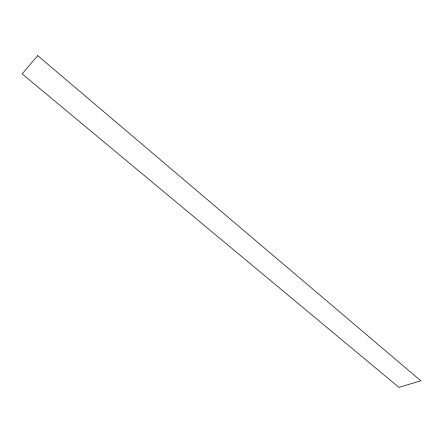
<?xml version="1.0" encoding="UTF-8"?>
<svg xmlns="http://www.w3.org/2000/svg" width="443" height="443" viewBox="0 0 443 443"><rect width="100%" height="100%" fill="white"/><g stroke="black" fill="none" stroke-linecap="round" stroke-linejoin="round"><path stroke-width="0.66" d="M37.699 55.641L22.15 73.898L398.916 387.359L420.85 380.808L37.699 55.641"/></g></svg>
